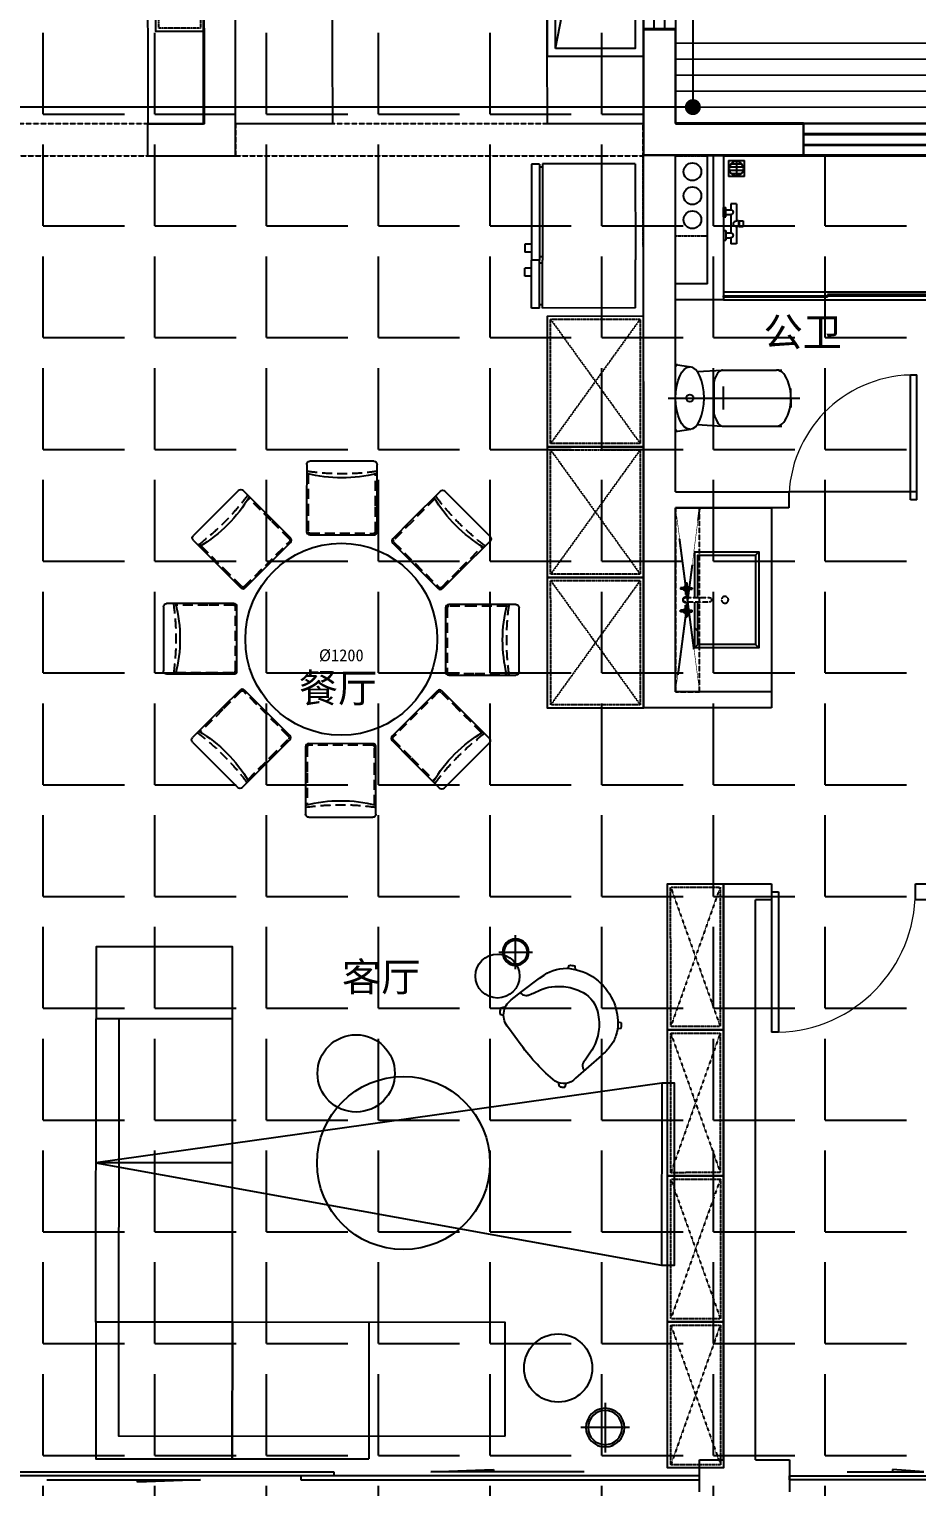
# Model space of a CAD drawing. Extents: x -284868 to 304789, y -137694 to 137894.
# Drawn here: x -2197 to 3353, y -29715 to -20606 of the extents above; entities that cross this region are included whole.
import ezdxf
from ezdxf.enums import TextEntityAlignment as Align

# ---------------------------------------------------------------- set-up
doc = ezdxf.new("R2010")
doc.units = 0
for name, pattern in [('AX-COMP-140B（200）$0$1#comfort_plan$0$DASH', [0.35, 0.25, -0.1]), ('AX-COMP-140B（200）$0$DASH', [0.35, 0.25, -0.1]), ('AX-COMP-160$0$1#comfort_plan$0$DASH', [0.35, 0.25, -0.1]), ('AX-COMP-160$0$DASH', [0.35, 0.25, -0.1]), ('AX-CORE160-Fur$0$DASH', [0.35, 0.25, -0.1]), ('DASH', [0.35, 0.25, -0.1]), ('DASHDOT', [1, 0.5, -0.25, 0, -0.25]), ('HIDDEN2', [0.1875, 0.125, -0.0625])]:
    doc.linetypes.add(name, pattern=pattern)
doc.layers.get('0').update_dxf_attribs({"linetype": 'CONTINUOUS'})
for name, color, linetype in [('0-墙', 4, 'CONTINUOUS'), ('0-底图', 251, 'CONTINUOUS'), ('0-窗', 11, 'CONTINUOUS'), ('0-非设计区域', 251, 'CONTINUOUS'), ('C-天花灯具', 3, 'CONTINUOUS'), ('WIRE-照明', 130, 'CONTINUOUS')]:
    doc.layers.add(name, color=color, linetype=linetype)
doc.styles.add('_TCH_DYN', font='')
doc.styles.add('繁线体', font='')
doc.styles.get('_TCH_DYN').set_extended_font_data('SimSun')
doc.styles.get('繁线体').set_extended_font_data('SimSun')

# ---------------------------------------------------------------- blocks, each defined once
blk = doc.blocks.new('AX-COMP-140B（200）$0$111110111022110811071652CDX双门冰箱')
at = {"linetype": 'AX-COMP-140B（200）$0$DASH', "ltscale": 0.3}
blk.add_line((-1000, 0), (0, 0), dxfattribs=at)
for p, q in [((-950, -50), (-950, -630)), ((-950, -50), (-650, -50)), ((-50, -50), (-650, -50)), ((-50, -50), (-50, -630)), ((-950, -630), (-930, -630)), ((-930, -630), (-670, -630)), ((-930, -630), (-930, -650)), ((-670, -630), (-670, -650)), ((-670, -630), (-650, -630)), ((-630, -630), (-650, -630)), ((-70, -630), (-630, -630)), ((-630, -630), (-630, -650)), ((-50, -630), (-70, -630)), ((-70, -630), (-70, -650)), ((-950, -650), (-930, -650)), ((-950, -650), (-950, -700)), ((-950, -700), (-650, -700)), ((-930, -650), (-670, -650)), ((-750, -700), (-750, -740)), ((-700, -700), (-700, -740)), ((-670, -650), (-650, -650)), ((-650, -650), (-650, -700)), ((-630, -650), (-650, -650)), ((-650, -650), (-650, -700)), ((-50, -700), (-650, -700)), ((-70, -650), (-630, -650)), ((-600, -700), (-600, -740)), ((-550, -700), (-550, -740)), ((-50, -650), (-70, -650)), ((-50, -650), (-50, -700)), ((-750, -740), (-700, -740)), ((-550, -740), (-600, -740))]:
    blk.add_line(p, q)
blk = doc.blocks.new('*U129')
blk.add_blockref('AX-COMP-140B（200）$0$111110111022110811071652CDX双门冰箱', (500, 75))
blk = doc.blocks.new('*U165')
at = {"linetype": 'AX-CORE160-Fur$0$DASH', "ltscale": 0.2}
for p, q in [((20, -580), (796.7, -20)), ((20, -20), (796.7, -580)), ((836.7, -580), (1613.3, -20)), ((836.7, -20), (1613.3, -580)), ((1653.3, -580), (2430, -20)), ((1653.3, -20), (2430, -580))]:
    blk.add_line(p, q, dxfattribs=at)
for points in [[(0, 0), (816.7, 0), (816.7, -600), (0, -600)], [(816.7, 0), (1633.3, 0), (1633.3, -600), (816.7, -600)], [(1633.3, 0), (2450, 0), (2450, -600), (1633.3, -600)]]:
    blk.add_lwpolyline(points, close=True)
for points in [[(20, -20), (796.7, -20), (796.7, -580), (20, -580)], [(836.7, -20), (1613.3, -20), (1613.3, -580), (836.7, -580)], [(1653.3, -20), (2430, -20), (2430, -580), (1653.3, -580)]]:
    blk.add_lwpolyline(points, close=True, dxfattribs=at)
blk = doc.blocks.new('SERGSERGSERG')
for points in [[(0, -600), (0, 0), (600, 0), (600, -600)], [(50, -550), (50, -50), (550, -50), (550, -550)]]:
    blk.add_lwpolyline(points, close=True)
blk.add_lwpolyline([(50, -550), (132.9, -130), (550, -50)])
blk = doc.blocks.new('*U170')
blk.add_lwpolyline([(0, 0), (1600, 0), (1600, -300), (0, -300)], close=True)
at = {"linetype": 'AX-CORE160-Fur$0$DASH', "ltscale": 0.2}
blk.add_lwpolyline([(20, -20), (1580, -20), (1580, -280), (20, -280)], close=True, dxfattribs=at)
at = {"linetype": 'AX-CORE160-Fur$0$DASH', "ltscale": 0.1}
for points in [[(800, -50), (800, -250)], [(700, -150), (900, -150)], [(700, -150), (900, -150)]]:
    blk.add_lwpolyline(points, dxfattribs=at)
for radius in [70, 50]:
    blk.add_circle((800, -150), radius)
blk = doc.blocks.new('A$C6CD7009D')
for p, q in [((-200, 460), (200, 460)), ((-220, 182.5), (-220, 440)), ((220, 440), (220, 182.5))]:
    blk.add_line(p, q)
at = {"linetype": 'HIDDEN2', "ltscale": 500}
for p, q in [((-210, 182.5), (-210, 381.7)), ((210, 381.7), (210, 182.5))]:
    blk.add_line(p, q, dxfattribs=at)
blk.add_lwpolyline([(220, 182.5), (220, 20, -0.414214), (200, 0), (-200, 0, -0.414214), (-220, 20), (-220, 182.5)], format="xyb")
blk.add_lwpolyline([(210, 182.5), (210, 20, -0.414214), (200, 10), (-200, 10, -0.414214), (-210, 20), (-210, 182.5)], format="xyb", dxfattribs=at)
for centre, radius, start, end in [((-200, 440), 20, 90, 180), ((200, 440), 20, 0, 90), ((0, 1253.1), 896.7, 255.79752, 284.20248)]:
    blk.add_arc(centre, radius, start, end)
blk.add_arc((1.3, 1934), 1552.3, 261.80427, 278.09956, dxfattribs=at)
blk = doc.blocks.new('*U173')
at = {"ltscale": 500}
blk.add_circle((0, 0), 600, dxfattribs=at)
at = {"xscale": -1}
blk.add_blockref('A$C6CD7009D', (2.9, 652.3), dxfattribs=at)
for p, rotation in [((-459.2, 463.3), 45.00000000000009), ((463.3, 459.2), 314.9999999999999), ((-652.3, 2.9), 90), ((652.3, -2.9), 270), ((-463.3, -459.2), 134.9999999999999), ((459.2, -463.3), 225.0000000000001), ((-2.9, -652.3), 180)]:
    blk.add_blockref('A$C6CD7009D', p, dxfattribs=dict(at, rotation=rotation))
at = {"color": 253, "style": '繁线体'}
blk.add_text('%%C1200', height=75, dxfattribs=at).set_placement((0, -100), align=Align.MIDDLE_CENTER)
blk = doc.blocks.new('AX-CORE160-Fur$0$A$C6DBB6EAD')
at = {"linetype": 'ByBlock', "lineweight": -2}
for p, q in [((0, -157), (0, 157)), ((-159, 0), (159, 0))]:
    blk.add_line(p, q, dxfattribs=at)
at = {"linetype": 'ByBlock', "lineweight": -2, "extrusion": (0, 0, -1)}
for major_axis, start_param, end_param in [((0, 124), 3.14036, 9.423545), ((0, 110), 3.143411, 9.426596)]:
    blk.add_ellipse((0, 0), major_axis=major_axis, ratio=1, start_param=start_param, end_param=end_param, dxfattribs=at)
blk = doc.blocks.new('AX-CORE160-Fur$0$A$C19D93D67')
at = {"ltscale": 0.3}
for p, q in [((-1537.8, 1346.5), (-2437.8, 1346.5)), ((-2437.8, -653.5), (-2437.8, 1346.5)), ((1292.6, 923.2), (-2437.8, 396.5)), ((-2437.8, 396.5), (1292.6, -276.8)), ((-1537.8, -653.5), (-2437.8, -653.5)), ((-637.8, -653.5), (-637.8, -1553.5)), ((920.8, -1183.4), (920.8, -1510.5)), ((1081.7, -1347), (760, -1347))]:
    blk.add_line(p, q, dxfattribs=at)
blk.add_line((-1537.8, 396.5), (-2437.8, 396.5))
for points in [[(-2158.3, 1821.5), (-2437.8, 1821.5), (-2437.8, 1346.5)], [(-1537.8, -653.5), (-1537.8, 1821.5), (-2158.3, 1821.5)], [(-2287.8, 1346.5), (-2287.8, -1403.5), (262.2, -1403.5)], [(262.2, -1403.5), (262.2, -653.5), (-1537.8, -653.5), (-1537.8, -1553.5), (-637.8, -1553.5)]]:
    blk.add_lwpolyline(points, dxfattribs=at)
for points in [[(300.3, 1473), (369.8, 1527.8), (486.5, 1614.3), (516.6, 1635.5, -0.178944), (686.8, 1679.2, -0.127133), (854.1, 1612.3, -0.127393), (970.3, 1470.3, -0.109343), (1003.8, 1317.6, -0.080012), (990.9, 1238.1, -0.07666), (956, 1169.6, -0.050976), (895.8, 1106.4), (723.8, 955.2, -0.363945), (590.8, 936.7, -0.070925), (366.9, 1174.5), (282.1, 1288.1, -0.438128), (300.3, 1473, -0.020382)], [(675.1, 1680.1), (681.3, 1698.4, -0.1493), (683.1, 1699.8, -0.049502), (700.8, 1699.5, -0.04989), (718.1, 1696.3, -0.316283), (719.6, 1694.4), (720.8, 1673.4)], [(364.6, 1517.1, 0.112683), (379.2, 1505.4, 0.103586), (397.3, 1500.9, 0.117875), (419.4, 1505.7, 0.018526), (492.6, 1538.1, -0.118467), (647.2, 1559.9, -0.085257), (755, 1530.4, -0.224454), (866.2, 1405, -0.098957), (878.2, 1277.5, -0.084486), (848.2, 1169.9, -0.044342), (777.5, 1061.3, 0.213829), (771.6, 1025.6, 0.113023), (780.3, 1009, -6.654587)], [(256, 1423.6), (231.9, 1416.6, 0.223522), (230.6, 1415.4, 0.06786), (226.8, 1403.2, 0.087567), (226.9, 1379, 0.276672), (228.3, 1377.4), (250.5, 1369.5)], [(1004.1, 1327.1), (1022.9, 1322.5, -0.1493), (1024.4, 1320.9, -0.049502), (1025.8, 1303.3, -0.04989), (1024.1, 1285.7, -0.316283), (1022.3, 1284.1), (1001.6, 1281)], [(609.8, 928), (616.1, 903.7, 0.223522), (617.2, 902.4, 0.06786), (629.3, 898.2, 0.087567), (653.6, 897.7, 0.276672), (655.1, 899), (663.7, 921)]]:
    blk.add_lwpolyline(points, format="xyb", dxfattribs=at)
for points in [[(1292.6, 923.2), (1292.6, -276.8), (1377.2, -276.8), (1377.2, 923.2)], [(-1537.8, -653.5), (-2437.8, -653.5), (-2437.8, -1553.5), (-1537.8, -1553.5)]]:
    blk.add_lwpolyline(points, close=True, dxfattribs=at)
for centre, radius in [((209.4, 1629), 145), ((-722.3, 987.1), 255), ((-409.5, 396.5), 570), ((611, -954.3), 225)]:
    blk.add_circle(centre, radius, dxfattribs=at)
for major_axis, start_param, end_param in [((124, 29.2), 4.48215, 10.765335), ((-104.9, 40.4), 1.936908, 8.220093)]:
    blk.add_ellipse((920.8, -1347), major_axis=major_axis, ratio=1, start_param=start_param, end_param=end_param, dxfattribs=at)
at = {"ltscale": 0.3, "extrusion": (4.88708e-22, 1.2066e-21, -1), "xscale": 0.702, "yscale": 0.702, "zscale": -0.7019999999999984, "rotation": 90}
blk.add_blockref('AX-CORE160-Fur$0$A$C6DBB6EAD', (-329.1, 1785.9), dxfattribs=at)
blk = doc.blocks.new('*U167')
at = {"linetype": 'AX-CORE160-Fur$0$DASH', "ltscale": 0.2}
for p, q in [((20, -330), (892.5, -20)), ((20, -20), (892.5, -330)), ((932.5, -330), (1805, -20)), ((932.5, -20), (1805, -330)), ((1845, -330), (2717.5, -20)), ((1845, -20), (2717.5, -330)), ((2757.5, -330), (3630, -20)), ((2757.5, -20), (3630, -330))]:
    blk.add_line(p, q, dxfattribs=at)
for points in [[(0, 0), (912.5, 0), (912.5, -350), (0, -350)], [(912.5, 0), (1825, 0), (1825, -350), (912.5, -350)], [(1825, 0), (2737.5, 0), (2737.5, -350), (1825, -350)], [(2737.5, 0), (3650, 0), (3650, -350), (2737.5, -350)]]:
    blk.add_lwpolyline(points, close=True)
for points in [[(20, -20), (892.5, -20), (892.5, -330), (20, -330)], [(932.5, -20), (1805, -20), (1805, -330), (932.5, -330)], [(1845, -20), (2717.5, -20), (2717.5, -330), (1845, -330)], [(2757.5, -20), (3630, -20), (3630, -330), (2757.5, -330)]]:
    blk.add_lwpolyline(points, close=True, dxfattribs=at)
blk = doc.blocks.new('*U159')
for p, q in [((-350, -920), (-350, 380)), ((-300, 380), (-350, 380)), ((-325, -270), (-325, 380)), ((-325, 380), (-317, 380)), ((-317, 380), (-317, -270)), ((-300, -920), (-300, 380)), ((550, 380), (-300, 380)), ((550, -920), (550, 380)), ((-333, -270), (-333, -920)), ((-333, -270), (-325, -270)), ((-325, -920), (-325, -270)), ((-317, -270), (-325, -270)), ((142.5, -797.5), (107.5, -797.5)), ((107.5, -822.5), (107.5, -797.5)), ((142.5, -822.5), (142.5, -797.5)), ((420, -790), (420, -890)), ((420, -790), (520, -790)), ((440, -873.5), (440, -806.5)), ((460, -883.9), (460, -796.1)), ((480, -883.9), (480, -796.1)), ((500, -873.5), (500, -806.5)), ((520, -890), (520, -790)), ((0, -840), (0, -875)), ((107.5, -840), (0, -840)), ((37.5, -875), (0, -875)), ((22.5, -920), (22.5, -905)), ((82.5, -905), (22.5, -905)), ((37.5, -905), (37.5, -875)), ((67.5, -905), (67.5, -875)), ((182.5, -875), (67.5, -875)), ((82.5, -920), (82.5, -905)), ((142.5, -822.5), (107.5, -822.5)), ((107.5, -827.5), (107.5, -840)), ((142.5, -827.5), (107.5, -827.5)), ((109.5, -827.5), (109.5, -822.5)), ((140.5, -827.5), (140.5, -822.5)), ((142.5, -827.5), (142.5, -840)), ((250, -840), (142.5, -840)), ((167.5, -920), (167.5, -905)), ((167.5, -905), (227.5, -905)), ((182.5, -905), (182.5, -875)), ((250, -875), (212.5, -875)), ((212.5, -905), (212.5, -875)), ((227.5, -920), (227.5, -905)), ((250, -840), (250, -875)), ((520, -890), (420, -890)), ((515, -840), (425, -840)), ((-300, -920), (-350, -920)), ((-333, -920), (-325, -920)), ((550, -920), (-300, -920)), ((82.5, -920), (22.5, -920)), ((167.5, -920), (82.5, -920)), ((167.5, -920), (227.5, -920))]:
    blk.add_line(p, q)
blk.add_circle((470, -840), 45)
for centre, radius, start, end in [((52.5, -875), 15, 0, 180), ((125, -840), 17.5, 180, 0), ((197.5, -875), 15, 0, 180)]:
    blk.add_arc(centre, radius, start, end)
blk = doc.blocks.new('*U162')
at = {"linetype": 'AX-COMP-160$0$1#comfort_plan$0$DASH'}
for p, q in [((-1199.9, 130), (-1199.9, 280)), ((-1199.9, 280), (-49.9, 280)), ((-49.9, 130), (-1199.9, 280)), ((-1199.9, 130), (-49.9, 280)), ((-49.9, 280), (-49.9, 130)), ((-49.9, 130), (-1199.9, 130))]:
    blk.add_line(p, q, dxfattribs=at)
for p, q in [((-1199.9, 280), (-1199.9, -320)), ((-49.9, 280), (-1199.9, 280)), ((-49.9, -320), (-49.9, 280)), ((-700.4, 218.2), (-731.6, 218.2)), ((-731.6, 218.2), (-731.6, 208.2)), ((-700.4, 208.2), (-731.6, 208.2)), ((-700.4, 218.2), (-700.4, 249.5)), ((-700.4, 249.5), (-690.4, 249.5)), ((-700.4, 208.2), (-700.4, 177)), ((-690.4, 218.2), (-690.4, 249.5)), ((-690.4, 218.2), (-659.1, 218.2)), ((-690.4, 208.2), (-659.1, 208.2)), ((-690.4, 208.2), (-690.4, 177)), ((-659.1, 218.2), (-659.1, 208.2)), ((-559.6, 218.2), (-590.9, 218.2)), ((-590.9, 218.2), (-590.9, 208.2)), ((-559.6, 208.2), (-590.9, 208.2)), ((-559.6, 218.2), (-559.6, 249.5)), ((-549.6, 249.5), (-559.6, 249.5)), ((-559.6, 208.2), (-559.6, 177)), ((-549.6, 218.2), (-549.6, 249.5)), ((-549.6, 218.2), (-518.4, 218.2)), ((-549.6, 208.2), (-518.4, 208.2)), ((-549.6, 208.2), (-549.6, 177)), ((-518.4, 218.2), (-518.4, 208.2)), ((-700.4, 177), (-690.4, 177)), ((-549.6, 177), (-559.6, 177)), ((-429.9, 140), (-449.9, 160)), ((-344.9, 140), (-324.9, 160)), ((-904.9, -220), (-924.9, -240)), ((-344.9, -220), (-324.9, -240)), ((-1199.9, -320), (-49.9, -320))]:
    blk.add_line(p, q)
at = {"linetype": 'AX-COMP-160$0$DASH'}
for p, q in [((-639.4, 217.6), (-639.4, 70.8)), ((-610.6, 70.8), (-610.6, 217.6))]:
    blk.add_line(p, q, dxfattribs=at)
for points in [[(-639.4, 160), (-924.9, 160), (-924.9, -240), (-324.9, -240), (-324.9, 160), (-610.6, 160)], [(-639.4, 140), (-904.9, 140), (-904.9, -220), (-344.9, -220), (-344.9, 140), (-610.6, 140)]]:
    blk.add_lwpolyline(points)
blk.add_circle((-625, -28.6), 21.4, dxfattribs=at)
for centre, start, end in [((-695.4, 213.2), 107.00272, 162.99728), ((-695.4, 213.2), 197.00272, 252.99728), ((-695.4, 213.2), 17.00272, 72.99728), ((-695.4, 213.2), 287.00272, 342.99728), ((-554.6, 213.2), 107.00272, 162.99728), ((-554.6, 213.2), 197.00272, 252.99728), ((-554.6, 213.2), 17.00272, 72.99728), ((-554.6, 213.2), 287.00272, 342.99728)]:
    blk.add_arc(centre, 17.1, start, end, dxfattribs=at)
for centre, radius, start, end in [((-625, 213.2), 20, 315.95732, 224.04268), ((-625, 217.6), 14.4, 0, 180), ((-625, 69.2), 14.5, 173.57398, 6.42602)]:
    blk.add_arc(centre, radius, start, end)
blk = doc.blocks.new('*U317')
for p, q in [((-375, 280), (375, 280)), ((-175, -351.2), (-175, -384.6)), ((0, -440), (-59.9, -440)), ((0, -440), (59.9, -440))]:
    blk.add_line(p, q)
at = {"ltscale": 10}
for p, q in [((-197.6, 280), (197.6, 280)), ((0, 327), (0, -496.5)), ((-208, 268.7), (-194.2, 185.4)), ((208, 268.7), (194.2, 185.4)), ((-166, 144.9), (-175, -10.6)), ((166, 144.9), (175, -10.6)), ((-100.2, 39.7), (100.2, 39.7)), ((0, 25.9), (0, -63.5)), ((-175, -12), (-175, -351.2)), ((-71.7, -18.8), (71.7, -18.8)), ((-43.6, -18.8), (43.6, -18.8)), ((175, -12), (175, -351.2))]:
    blk.add_line(p, q, dxfattribs=at)
for points in [[(-175, -384.6, 10, 0, 0), (-175, -296.7, 10, 10, 0)], [(175, -384.6, 10, 0, 0), (175, -296.7, 10, 10, 0)]]:
    blk.add_lwpolyline(points, format="xyseb")
blk.add_circle((0, 191.2), 22.8, dxfattribs=at)
for centre, start, end in [((-197.6, 269.5), 90, 184.88863), ((197.6, 269.5), 355.11137, 90)]:
    blk.add_arc(centre, 10.4, start, end, dxfattribs=at)
at = {"ltscale": 10, "extrusion": (0, 0, -1)}
for centre, major_axis, ratio, start_param, end_param in [((0, 191.2), (194.6, 0), 0.456392, 3.141593, 6.283185), ((0.7, -11.9), (-174.9, 3.2), 0.369842, 2.169272, 3.218057)]:
    blk.add_ellipse(centre, major_axis=major_axis, ratio=ratio, start_param=start_param, end_param=end_param, dxfattribs=at)
at = {"ltscale": 10}
for centre, major_axis, ratio, start_param, end_param in [((0, 191.2), (194.6, 0), 0.456392, 3.141593, 6.283185), ((-0.7, -11.9), (174.9, 3.2), 0.369842, 2.169272, 3.218057), ((0, -351.2), (-175, 0), 0.507463, 0, 3.141593)]:
    blk.add_ellipse(centre, major_axis=major_axis, ratio=ratio, start_param=start_param, end_param=end_param, dxfattribs=at)
blk = doc.blocks.new('1110000110023AX-COMP-140B（200）$0$111110111022110811071652CDX卫生间立管047060')
at = {"linetype": 'AX-COMP-140B（200）$0$1#comfort_plan$0$DASH', "ltscale": 0.2}
for p, q in [((-250, 105), (250, 105)), ((-250, 105), (-250, -95)), ((250, 105), (250, -95)), ((-250, -95), (250, -95))]:
    blk.add_line(p, q, dxfattribs=at)
for centre in [(-150, 0), (0, 0), (150, 0)]:
    blk.add_circle(centre, 55)
blk = doc.blocks.new('*U316')
for p, q in [((600, 80), (600, 280)), ((700, -20), (700, 280)), ((600, 80), (-200, 80)), ((-200, -20), (700, -20))]:
    blk.add_line(p, q)
at = {"extrusion": (0, 0, -1), "zscale": -1}
blk.add_blockref('1110000110023AX-COMP-140B（200）$0$111110111022110811071652CDX卫生间立管047060', (-50, 175), dxfattribs=at)
blk = doc.blocks.new('$WINLIB2D$00000001')
for points in [[(-0.5, 0.5), (-0.5, -0.5)], [(-0.5, 0.5), (0.5, 0.5)], [(0.5, -0.5), (0.5, 0.5)], [(0.5, 0.1667), (-0.5, 0.1667)], [(0.5, -0.1667), (-0.5, -0.1667)], [(-0.5, -0.5), (0.5, -0.5)]]:
    blk.add_lwpolyline(points)
blk = doc.blocks.new('$DorLib2D$00000131')
at = {"color": 0, "linetype": 'Continuous'}
for p, q in [((0.15, 0.125), (0.2319, 0.1973)), ((0.2319, 0.1973), (0.2319, 0.125)), ((-0.5, 0.125), (-0.5, 0)), ((0.0192, 0.125), (-0.5, 0.125)), ((0.0192, 0), (0.0192, 0.125)), ((0.35, 0.125), (0.15, 0.125)), ((-0.5, 0), (0.0192, 0)), ((-0.024, 0), (0.5, 0)), ((-0.024, -0.125), (-0.024, 0)), ((0.5, 0), (0.5, -0.125)), ((-0.35, -0.125), (-0.15, -0.125)), ((-0.2319, -0.1973), (-0.2319, -0.125)), ((-0.15, -0.125), (-0.2319, -0.1973)), ((0.5, -0.125), (-0.024, -0.125))]:
    blk.add_line(p, q, dxfattribs=at)
blk = doc.blocks.new('$DorLib2D$00000001')
for p, q in [((0.45, 0.975), (0.5, 0.975)), ((0.45, 0), (0.45, 0.975)), ((0.5, 0), (0.5, 0.975)), ((0.5, 0), (0.45, 0))]:
    blk.add_line(p, q)
at = {"lineweight": 13}
blk.add_arc((0.475, 0), 0.975, 91.4693, 180, dxfattribs=at)
blk = doc.blocks.new('vrthr')
for p, q in [((214247.6, 277106.1), (214247.6, 279858.3)), ((214447.6, 276906.1), (214447.6, 279858.3)), ((213898.5, 277106.2), (214098.5, 277106.2)), ((213898.5, 276906.2), (213898.5, 277106.2)), ((214098.5, 277106.1), (214247.6, 277106.1)), ((213898.5, 276906.2), (214098.5, 276906.2)), ((214098.5, 276906.2), (214098.5, 276906.1)), ((214098.5, 276906.1), (214447.6, 276906.1)), ((217497.4, 268757.6), (217497.5, 272357.6)), ((217697.4, 268757.6), (217697.5, 272257.6)), ((217347.4, 268557.6), (217347.4, 268757.6)), ((217347.4, 268757.6), (217497.4, 268757.6))]:
    blk.add_line(p, q)
at = {"linetype": 'Continuous'}
for p, q in [((216997.8, 277007.6), (216997.8, 277695.8)), ((216997.8, 277695.8), (217197.8, 277695.8)), ((217197.8, 277695.8), (217197.8, 277107.6)), ((217197.8, 277107.6), (217248.8, 277107.6)), ((217246.6, 277107.6), (217998.4, 277107.6)), ((217998.4, 277107.6), (217998.4, 276907.6)), ((216998.8, 274707.6), (216998.8, 277007.6)), ((217198.8, 274807.6), (217198.8, 276907.6)), ((217198.8, 276907.6), (217248.8, 276907.6)), ((217998.4, 276907.6), (217246.6, 276907.6)), ((217198.8, 274807.6), (217906.9, 274807.6)), ((218706.9, 274807.6, 0), (217906.9, 274807.6, 0)), ((217906.9, 274807.6), (217906.9, 274707.6)), ((216998.8, 273457.6), (216998.8, 274707.6)), ((217906.9, 274707.6), (217198.8, 274707.6)), ((217198.8, 273557.6), (217198.8, 274707.6)), ((217798.4, 273557.6), (217198.8, 273557.6)), ((217798.4, 273557.6), (217798.4, 273457.6)), ((217798.4, 273457.6), (216998.8, 273457.6)), ((217497.5, 272357.6), (217797.5, 272357.6)), ((217797.5, 272357.6), (217797.5, 272257.6)), ((218697.5, 272257.6), (218697.5, 272357.6)), ((218697.5, 272357.6), (220248.4, 272357.6)), ((217797.5, 272257.6), (217697.5, 272257.6)), ((220247.4, 272257.6), (218697.5, 272257.6)), ((217697.4, 268757.6), (217911.3, 268757.6)), ((217911.3, 268757.6), (217911.3, 268557.6))]:
    blk.add_line(p, q, dxfattribs=at)
at = {"elevation": -0.1}
for points in [[(215041.3, 279858.3), (215053.8, 277106.2), (214447.6, 277106.2), (214447.6, 279858.3), (215047.7, 279858.3)], [(216996.6, 279858.3), (216996.6, 277106.2), (216396.6, 277106.2), (216384.1, 279858.3)]]:
    blk.add_lwpolyline(points, dxfattribs=at)
blk.add_lwpolyline([(213896.1, 279508.6), (214246.1, 279508.6), (214251.5, 277106.2), (213901.5, 277106.2)], close=True, dxfattribs=at)
at = {"linetype": 'DASH', "elevation": -0.1}
for points in [[(213898.5, 277106.1), (212247.9, 277106.1), (212247.9, 276906.1), (213898.5, 276906.1)], [(216996.6, 277106.2), (214447.6, 277106.2), (214447.6, 276906.2), (216996.6, 276906.2)]]:
    blk.add_lwpolyline(points, close=True, dxfattribs=at)
for name, p, xscale, yscale, zscale, rotation in [('$WINLIB2D$00000001', (217097.8, 278737.2), 2082.780918128163, 200.0000000000011, -2082.780918128163, 269.999717472706), ('$WINLIB2D$00000001', (218398.4, 277007.6), -800.0000000037253, 200, -800.0000000037253, 359.9999999999992), ('$DorLib2D$00000131', (214947.4, 268657.6), 4799.999999999977, 200, 4799.999999999977, 180.0000166211983)]:
    blk.add_blockref(name, p, dxfattribs=dict(xscale=xscale, yscale=yscale, zscale=zscale, rotation=rotation))
at = {"extrusion": (-9.31736e-20, 6.03939e-06, 1), "rotation": 270.0205286742448}
blk.add_blockref('*U170', (214247.2, 279284.4, 1.6), dxfattribs=at)
blk.add_blockref('SERGSERGSERG', (216396.6, 278127.8, -0.1))
at = {"extrusion": (8.47033e-20, -6.03939e-06, -1), "zscale": -1, "rotation": 89.98092958689192}
blk.add_blockref('*U129', (-216921.7, 276406.2, -1.6), dxfattribs=at)
at = {"xscale": -1.000000000000004, "rotation": 90}
blk.add_blockref('*U316', (217478.4, 276707.6, -0.1), dxfattribs=at)
at = {"extrusion": (-2.54112e-21, -3.38812e-21, -1), "zscale": -1, "rotation": 89.99898281666653}
blk.add_blockref('*U159', (-218418.4, 276357.6, 0.1), dxfattribs=at)
at = {"extrusion": (-1.06726e-19, 6.03939e-06, 1), "rotation": 270.0205286742448}
blk.add_blockref('*U165', (216996.7, 275906.2, 1.6), dxfattribs=at)
at = {"extrusion": (-8.47048e-22, -4.34626e-31, -1), "xscale": -1, "zscale": -1, "rotation": 270}
blk.add_blockref('*U317', (-217478.8, 275393.4, 0), dxfattribs=at)
at = {"linetype": 'Continuous', "xscale": 800, "yscale": 800, "zscale": -800}
blk.add_blockref('$DorLib2D$00000001', (218306.9, 274757.6), dxfattribs=at)
at = {"extrusion": (-6.03939e-06, 1.33259e-21, -1), "xscale": -1, "zscale": -1, "rotation": 0.02966593114897452}
blk.add_blockref('*U173', (-215108.3, 273885.7, -1.3), dxfattribs=at)
at = {"extrusion": (-7.46512e-11, -1.57277e-12, -1), "zscale": -1, "rotation": 270}
blk.add_blockref('*U162', (-217478.4, 273507.6, 0.1), dxfattribs=at)
at = {"extrusion": (3.81165e-20, 6.03939e-06, 1), "rotation": 270.0205286742452}
blk.add_blockref('*U167', (217497.5, 272357.6, 1.6), dxfattribs=at)
at = {"linetype": 'Continuous', "rotation": 180}
for name, p, xscale, yscale, zscale in [('$DorLib2D$00000001', (218247.5, 272307.6), 900, 900, 900), ('$DorLib2D$00000131', (219111.3, 268657.6), -2400, 200, -2400)]:
    blk.add_blockref(name, p, dxfattribs=dict(at, xscale=xscale, yscale=yscale, zscale=zscale))
at = {"extrusion": (3.26014e-20, -6.03939e-06, -1), "xscale": -0.9481481481481756, "yscale": 0.9481481481481743, "zscale": -0.9481481481481756, "rotation": 0.02502296814642868}
blk.add_blockref('AX-CORE160-Fur$0$A$C19D93D67', (-215885.5, 270236.8, -1.6), dxfattribs=at)
at = {"style": '_TCH_DYN'}
for s, p in [('公卫', (217748, 275716.3, -0.1)), ('餐厅', (214842.3, 273491.5, -0.1)), ('客厅', (215112, 271685.4, -0.1))]:
    blk.add_text(s, height=180, dxfattribs=at).set_placement(p)

msp = doc.modelspace()

# ---------------------------------------------------------------- hatches: boundary and pattern name
at = {"layer": '0-非设计区域', "ltscale": 3}
h = msp.add_hatch(dxfattribs=at)
h.set_pattern_fill('ANGLE', color=256, scale=100)
h.set_pattern_definition([(0, (-422606.9, 452446.1), (0, 698.5), [508, -190.5]), (90, (-422606.9, 452446.1), (-698.5, 4e-14), [508, -190.5])])
h.paths.add_polyline_path([(-5806, -21397.7), (-5806, -25047.7), (-7856, -25047.7), (-7856, -28492.7), (-7356, -28492.7), (-7356, -29242.7), (-2956, -29242.7), (-2956, -31547.7), (5544, -31547.7), (5544, -29547.7), (9244, -29547.7), (9244, -21392.7), (1644, -21392.7), (1644, -16942.7), (-506, -16942.7), (-516, -16142.7), (-3106, -16142.7), (-3106, -21397.7)])

# ---------------------------------------------------------------- linework, layer by layer
at = {"layer": '0-墙', "ltscale": 3}
msp.add_lwpolyline([(1844, -21192.7), (1844, -20602.7), (1644, -20602.7), (1644, -21392.7), (2644, -21392.7), (2644, -21192.7), (1844, -21192.7)], dxfattribs=at)
at = {"layer": '0-窗'}
for points in [[(3444, -21392.7), (2644, -21392.7), (2644, -21192.7), (3444, -21192.7)], [(3444, -21327.7), (2644, -21327.7), (2644, -21257.7), (3444, -21257.7)]]:
    msp.add_lwpolyline(points, close=True, dxfattribs=at)
at = {"layer": '0-非设计区域', "ltscale": 3}
msp.add_lwpolyline([(-5806, -21397.7), (-5806, -25047.7), (-7856, -25047.7), (-7856, -28492.7), (-7356, -28492.7), (-7356, -29242.7), (-2956, -29242.7), (-2956, -31547.7), (5544, -31547.7), (5544, -29547.7), (9244, -29547.7), (9244, -21392.7), (1644, -21392.7), (1644, -16942.7), (-506, -16942.7), (-516, -16142.7), (-3106, -16142.7), (-3106, -21397.7)], close=True, dxfattribs=at)
at = {"layer": 'C-天花灯具', "color": 6, "linetype": 'DASHDOT', "ltscale": 200, "const_width": 10}
for points in [[(1844, -20692.7), (9244, -20692.7)], [(1844, -20792.7), (9244, -20792.7)], [(1844, -20892.7), (9244, -20892.7)], [(1844, -20992.7), (9244, -20992.7)], [(1844, -21092.7), (9244, -21092.7)]]:
    msp.add_lwpolyline(points, dxfattribs=at)
at = {"layer": 'WIRE-照明'}
msp.add_line((1952.7, -19692.7), (1952.7, -21092.7), dxfattribs=at)
at = {"layer": 'WIRE-照明', "const_width": 50}
msp.add_lwpolyline([(1927.7, -21092.7, 1), (1977.7, -21092.7, 1)], format="xyb", close=True, dxfattribs=at)
at = {"layer": 'WIRE-照明'}
msp.add_lwpolyline([(1952.7, -21092.7), (-5152, -21092.7), (-5506, -21832)], dxfattribs=at)

# ---------------------------------------------------------------- block references
at = {"layer": '0-底图'}
msp.add_blockref('vrthr', (-215353.8, -298304.3, 0.1), dxfattribs=at)

doc.saveas('drawing.dxf')
